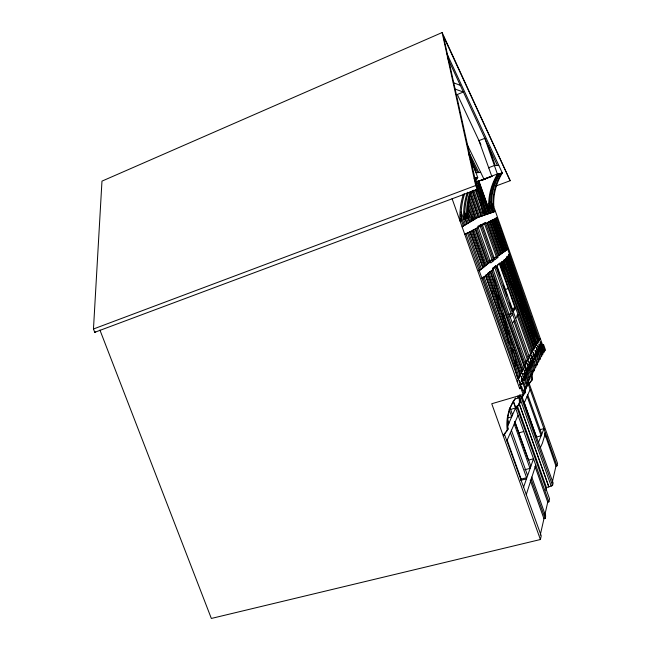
<?xml version="1.0" encoding="UTF-8"?>
<svg xmlns="http://www.w3.org/2000/svg" width="651" height="651" viewBox="0 0 651 651"><rect width="100%" height="100%" fill="white"/><g stroke="black" fill="none" stroke-linecap="round" stroke-linejoin="round"><path stroke-width="0.98" d="M95.689 331.994L94.753 332.311L93.467 328.991L101.971 181.133L442.127 32.55L510.164 180.718L495.704 186.088M99.928 330.057L211.347 618.45L540.403 539.524L541.233 535.846L504.289 433.843M540.216 535.179L543.959 518.733L545.147 518.44L545.684 516.04L531.745 477.012M544.724 515.389L547.743 502.157L548.874 501.864L549.558 498.829L516.52 406.175M545.798 490.415L546.482 487.591L552.553 485.508L553.122 482.985L521.956 396.508L521.361 397.883L525.447 391.935A41.42 38.987 15 0 1 525.04 386.596M552.268 482.31L555.954 466.124L556.979 465.856L557.533 463.39L529.165 383.488L532.461 379.175A38.857 36.692 13.2 0 1 532.087 374.154M545.489 432.679L542.446 443.103L540.468 447.416M526.252 494.679L535.757 465.091M523.542 487.225L533.503 458.768L528.417 460.135M506.942 439.466L521.15 479.128L520.67 480.365L526.106 478.941M538.589 442.143L544.033 428.578L540.371 429.603M524.267 402.855L530.15 389.493M543.089 351.263L544.92 350.702L545.359 349.636L543.585 344.615L540.989 345.95A2.978 0.431 71.9 0 0 540.623 345.136M506.82 440.89L518.09 415.248M527.985 382.845L528.653 384.717L532.461 379.175M538.141 359.8L540.053 359.214L540.542 358.05L538.678 352.777L535.7 354.787M536.627 362.493L538.564 361.907L539.174 360.475L537.303 355.186L535.203 355.698M528.653 384.717L529.165 383.488M535.106 365.528L537.01 364.951L537.636 363.478L535.732 358.099L532.762 360.158L532.209 358.945M532.087 371.436L533.975 370.867L534.642 369.312L532.681 363.771L530.809 364.34L531.485 364.218A2.97 0.472 72.1 0 1 530.85 361.272L530.134 358.074L531.346 360.434A2.962 0.464 72.1 0 1 532.453 362.436C531.297 364.153 529.548 360.711 531.346 360.434M529.035 377.295L530.988 376.709L531.688 375.066L529.67 369.369L527.871 369.914M513.33 400.935L516.007 408.454L520.304 402.188A43.373 40.72 16.3 0 1 519.913 394.75M522.281 397.395L524.063 393.212M525.137 390.706L528.116 383.74L556.979 465.856M530.508 374.471L532.428 373.894L533.112 372.291L531.126 366.668L529.426 367.18L529.914 367.107A3.019 0.48 72.1 0 1 529.279 364.104L528.555 360.857L529.792 363.242A3.011 0.48 72.1 0 1 530.915 365.276L529.711 365.943L528.978 364.56M504.118 434.193L503.313 436.04L508.138 428.968A48.215 44.927 19.2 0 1 514.469 399.502L515.543 397.989M540.403 539.524L491.741 403.742L523.168 394.514L523.852 392.911L521.671 386.767L520.401 387.142M522.33 390.576L525.219 389.721L525.878 388.183L523.738 382.153L522.501 382.528L521.492 384.749L520.149 385.327L519.799 384.481M524.844 386.735L526.74 386.173L527.383 384.676L525.276 378.736L524.055 379.102L523.371 380.591L522.053 381.16L521.785 380.461M526.195 383.504L528.132 382.926L528.758 381.462L526.683 375.603L525.056 376.091L524.136 369.898L525.267 372.38L524.193 373.65M527.53 380.444L529.442 379.875L530.093 378.353L528.042 372.575L526.081 373.161L526.765 372.917A3.109 0.513 72.2 0 1 526.114 369.817A2.514 0.415 72.1 0 1 525.373 366.456A2.514 0.415 72.1 0 1 526.651 368.897A3.1 0.505 72.2 0 1 527.815 370.972L526.594 371.575L525.739 369.971M516.007 408.454L520.304 402.188M507.87 425.624L515.551 407.998L510.482 409.463M507.357 430.791A48.54 45.196 19.4 0 1 513.729 401.146L515.34 398.851L518.172 398.03L518.888 396.41M523.168 394.514L520.971 388.33L521.671 386.767M525.219 389.721L523.062 383.659L523.738 382.153M526.74 386.173L524.616 380.192L525.276 378.736M528.132 382.926L526.041 377.027L526.683 375.603M529.442 379.875L527.375 374.056L528.042 372.575M520.971 388.33L519.693 388.704L520.58 386.751A2.401 0.415 72.3 0 1 519.986 383.927A2.376 0.415 72.3 0 1 519.116 380.347A2.376 0.415 72.3 0 1 520.426 382.853A2.392 0.415 72.3 0 1 521.492 384.749M523.07 376.547L523.616 377.743L524.901 377.222L525.447 376.034M524.389 373.609L524.983 374.773L526.268 374.211L526.805 373.039M526.041 377.027C521.687 380.094 521.313 366.952 524.901 377.222M517.22 381.738L524.966 365.528L534.479 347.935L540.346 338.658M521.264 371.094L522.021 369.54L504.728 320.87M481.065 224.644L477.793 226.312L490.781 262.931L493.783 260.546L481.065 224.644L480.218 226.255L478.029 227.394M523.616 377.743L524.055 379.102M526.537 371.526L528.897 370.81L529.67 369.369M529.914 367.107L528.042 368.775L530.37 368.075L531.126 366.668M531.485 364.218L530.915 365.276L529.654 365.829L531.948 365.138L532.681 363.771M533.405 362.42L534.121 361.093L536.058 366.554L535.415 368.067L533.405 362.42L531.143 363.103L532.998 361.435A2.929 0.456 72 0 1 532.372 358.53L531.655 355.389L532.852 357.716A2.921 0.456 72 0 1 533.934 359.702M532.819 360.044L535.041 359.385L535.732 358.099M534.626 358.441A2.881 0.439 72 0 1 533.999 355.592L533.299 352.5L534.471 354.803C532.437 355.772 535.073 358.481 536.627 356.431L537.303 355.186M497.307 265.665L499.813 263.159L531.664 353.151L530.549 353.493L528.783 356.732M495.663 265.836L492.677 268.269L510.156 317.566L512.785 314.173L495.663 265.836L494.76 267.488L492.758 269.14M519.848 376.245L491.936 270.368L525.471 364.601L524.291 364.959L523.778 365.886L524.966 365.528M525.674 362.428L527.334 359.385L528.482 359.035L512.646 314.352M531.81 351.182L532.754 349.457L533.844 349.123L509.595 281.102L508.504 281.468L501.408 265.82M526.146 372.234L528.433 369.849A3.06 0.496 72.1 0 1 527.782 366.798L527.05 363.494L528.311 365.911A3.052 0.496 72.1 0 1 529.45 367.961L528.221 368.702L527.627 367.473M497.852 257.47L496.371 256.933L493.531 258.943L494.76 259.7L497.852 257.47L485.377 222.577L484.596 224.001L482.415 225.132M535.122 354.632L538.117 353.713L538.678 352.777M539.476 351.45L540.029 350.539L541.868 355.747L541.388 356.878L539.476 351.45L537.954 351.922M540.664 349.481L541.201 348.586L543.015 353.729L542.552 354.836L540.664 349.481C538.328 349.554 539.052 350.344 538.434 351.727L537.254 352.077A3.003 0.448 71.9 0 0 536.717 350.954M541.86 347.488L542.389 346.617L544.179 351.695L543.731 352.785L541.86 347.488L539.777 348.13L542.389 346.617M540.371 347.162C541.892 347.032 540.647 345.242 543.072 345.469L543.585 344.615M539.72 349.62A3.654 0.537 71.9 0 0 538.556 347.496C536.92 341.352 537.718 351.735 539.72 349.62C540.509 348.106 537.409 340.286 539.76 345.567A3.613 0.521 71.9 0 1 540.9 347.667L539.752 347.943A3.06 0.448 71.9 0 0 539.378 347.105M515.706 318.323L518.074 314.767L516.967 315.125L530.549 353.493M523.119 394.986L525.447 391.935M504.696 433.452L505.843 431.955M506.991 430.466L508.138 428.968M509.294 315.89L511.1 313.595L494.76 267.488L492.937 268.114M528.775 364.511L529.792 363.242M521.223 379.981L522.387 378.711L523.371 380.591M534.471 354.803A2.873 0.439 72 0 1 535.529 356.764C537.156 355.389 533.25 346.714 535.936 352.036L535.138 353.208M525.569 369.939L526.651 368.897M512.296 322.994L514.851 320.569L513.704 320.935L527.334 359.385M540.997 343.573A3.564 0.513 71.9 0 1 542.12 345.657C540.102 347.439 539.427 337.674 540.997 343.573L540.184 344.477A2.978 0.431 71.9 0 1 540.379 344.704M481.911 278.644L493.084 269.424M496.062 266.967L497.104 266.104M500.009 263.712L505.03 259.562L509.562 254.313L508.529 254.671L538.54 340.213L539.573 339.895L496.697 217.873L495.671 218.248L506.73 249.569L507.756 249.211L497.502 256.486M499.813 263.159L496.908 265.543L529.475 357.196M479.152 270.897L490.366 261.775M478.672 270.71L481.439 269.034L468.663 232.423L466.075 233.571M486.842 264.094L489.17 262.752L476.898 228.151L475.726 228.574L487.998 263.159M490.089 261.49L492.148 259.904L493.783 260.546M493.385 259.415L494.402 258.691M539.899 344.81L540.729 344.257M462.088 226.808L477.541 217.564L495.411 211.323M462.853 226.06L465.555 224.733L461.12 212.023M464.798 234.433L478.208 227.476M481.463 225.783L482.546 225.222M485.736 223.57L497.559 217.426M485.377 222.577L482.188 224.213L494.76 259.7M464.635 193.754A72.318 70.853 -28.2 0 0 461.266 220.632L460.07 221.145A72.822 71.374 -28.1 0 1 463.447 194.071M464.423 211.884L466.71 218.321L467.817 217.849A69.527 68.013 -28.5 0 1 471.365 191.182M488.771 208.938A60.567 58.948 -29.3 0 1 497.576 173.923L478.892 180.962L488.771 208.938L489.601 208.58A60.209 58.598 -29.3 0 1 498.357 173.776M491.049 201.509L493.035 207.124L493.808 206.79A58.411 56.783 -29.5 0 1 502.336 173.036L446.781 53.341M474.815 178.504L476.687 177.804A69.999 68.493 -28.5 0 0 474.913 180.897M491.855 176.226L479.779 180.775L475.344 181.702M481.024 180.514L492.083 176.348M497.608 174.265L499.455 173.573A59.713 58.094 -29.4 0 0 490.764 208.092L491.562 207.75A59.371 57.744 -29.4 0 1 500.212 173.435M482.798 179.985L485.548 178.952M499.708 173.89L501.604 173.174A58.745 57.117 -29.4 0 0 493.035 207.124M499.488 174.11L502.336 173.036L497.356 173.963L484.816 138.329L478.965 140.616L491.717 176.128M93.467 328.991L475.686 185.527L442.127 32.55M94.753 332.311L477.378 189.351L443.364 36.057L510.164 180.718M483.009 213.618L480.918 204.064L482 203.665L476.988 189.482M473.074 219.965L474.245 219.542L468.305 203.136M482.782 224.652L484.596 224.001L496.371 256.933L493.645 257.877M478.379 226.922L480.218 226.255L492.148 259.904L489.373 260.864M489.519 261.084L491.383 260.441L492.864 261.214M501.539 261.93L502.629 261.556L505.233 268.871M489.682 271.662L490.862 271.255L518.937 378.15L517.683 378.524L514.534 365.992L482.847 277.277L484.075 276.854L515.779 365.618L514.534 365.992M485.524 275.072L491.611 292.209L492.831 291.803L507.91 334.923L506.69 335.306L508.577 342.369M504.867 289.695L508.187 288.58L514.965 307.736L515.779 308.013L513.224 311.609L512.532 311.145L514.965 307.736L511.637 308.818M497.063 299.273L498.259 298.882L488.999 272.793L487.802 273.2L497.063 299.273L499.83 309.624M519.783 306.304L520.857 305.962L535.26 346.714L534.186 347.04L519.783 306.304L516.43 298.931M520.239 307.606L521.313 307.256M508.366 314.49L511.1 313.595L512.785 314.173M530.695 317.436L531.721 317.102M508.659 331.92L509.855 331.538M530.793 331.196L531.851 330.863L536.652 344.501L535.594 344.835L528.791 326.615M508.813 343.256L510.042 342.874M493.824 279.336L518.619 348.773L519.799 348.407M541.201 348.586L539.37 349.148L540.11 348.977M532.998 361.435L534.121 361.093M522.021 369.54L523.225 369.174L503.313 313.107M524.983 374.773L527.375 374.056M521.492 381.128L524.616 380.192M521.817 384.025L523.062 383.659M507.357 418.048L511.719 416.803L509.082 409.365M514.689 421.482L518.701 432.931L523.778 431.507L548.874 501.864M544.472 432.956L545.92 437.049L546.938 436.772M524.73 469.77L529.979 468.37L514.209 423.85M477.378 189.351L475.686 185.527M521.15 479.128L526.561 477.704L510.351 432.41M525.267 372.38L526.268 374.211M480.943 180.53L481.927 180.319M474.107 178.276L477.736 177.609L469.208 153.465M473.912 166.77L472.903 166.884L470.225 159.292M480.658 172.312L475.832 172.629L469.07 153.481M489.381 167.722L488.519 167.755L494.386 165.525L498.804 165.427M454.911 89.041L463.382 92.003L457.336 94.493L480.918 144.791M453.308 82.669L460.306 85.346M535.936 352.036L536.985 354.128M467.703 209.402L473.627 219.908M472.488 220.591L467.524 211.721L470.99 221.486L469.794 221.918L466.962 213.935M466.97 144.017L483.888 178.992M468.598 151.48L478.745 172.434L477.712 172.832L468.875 154.612M447.359 57.369L497.372 165.46M501.254 262.687L537.335 343.427M535.48 353.753L535.814 354.6M502.124 261.962L538.084 342.239L507.772 256.388L506.722 256.746L535.016 336.844M538.58 350.075L538.556 350.01A2.848 0.423 71.9 0 0 538.043 348.944M524.983 368.271L525.17 368.726M532.925 354.209L533.096 354.64M518.294 379.484L465.97 233.823M467.8 205.391L472.748 219.053M478.648 181.011L490.244 213.129L489.194 213.512L478.282 183.297M481.065 216.335L472.113 191.28M470.046 231.52L482.904 267.276L484.116 266.861L471.259 231.081M527.684 394.726L541.762 434.241M468.272 199.263L475.311 218.899M490.122 271.866L493.686 281.802M498.674 295.692L524.275 366.969M464.472 217.401L466.832 223.968M508.504 281.468L532.754 349.457M499.382 263.964L508.187 288.58M452.071 198.661L519.693 388.704M524.031 402.163L536.448 437.057L541.152 435.755L527.05 396.077M520.418 395.222L552.553 485.508M520.011 398.518L551.226 486.191M517.512 396.174L518.172 398.03M519.018 403.01L548.874 486.802M519.303 404.1L548.834 486.989M517.301 405.736L546.482 487.591M534.967 466.336L547.743 502.157M530.785 466.173L515.047 421.994M518.701 432.931L528.083 459.199M531.061 479.03L545.147 518.44M530.215 480.283L543.959 518.733M507.552 419.488L508.895 423.264M511.36 430.165L527.473 475.206M470.852 191.907L479.673 216.824L478.55 217.231L470.404 194.242M531.948 365.138L533.975 370.867M496.957 267.187L500.009 275.788M503.394 285.341L507.113 295.855M509.481 302.544L511.173 307.321M470.388 195.373L478.176 217.344M530.37 368.075L532.428 373.894M510.303 317.371L526.423 362.835M528.897 370.81L530.988 376.709M467.703 207.986L469.062 211.811M471.641 219.078L472.227 220.746M475.018 229.128L487.444 264.151M473.741 229.787L486.281 265.103L485.085 265.51L472.545 230.218M467.206 215.668L469.566 222.333M472.431 230.47L485.076 266.08M486.736 274.657L492.831 291.803M464.635 212.747L468.313 223.09L467.101 223.529L464.432 216.01M469.957 231.756L482.814 267.927M485.516 275.674L512.329 351.939M460.591 214.7L464.326 225.181M460.672 218.492L463.357 226.043M460.591 218.72L461.266 220.632M543.072 345.469L544.92 350.702M493.157 204.935L542.56 344.932M491.253 202.607L494.451 211.665L493.425 212.039L491.188 205.7M491.171 206.505L493.157 212.112M495.476 218.508L506.608 250.025M508.537 255.501L538.776 341.148M489.08 203.332L492.213 212.446L491.171 212.82L489.17 207.148M494.557 218.988L505.737 250.643L504.696 251.001L493.857 220.323M491.806 220.42L503.142 252.49M505.461 259.065L522.289 306.759M526.26 318.03L535.968 345.591M479.014 184.949L489.113 213.528M538.117 353.713L540.053 359.214M480.414 191.361L488.34 213.797L487.273 214.179L480.666 195.495M489.625 221.543L501.083 253.947M503.516 260.815L510.506 280.589M514.583 292.112L534.292 348.285M475.661 182.614L480.186 195.406M483.091 203.608L486.875 214.309M536.627 356.431L538.564 361.907M484.873 211.795L485.89 214.651M475.905 189.889L480.918 204.064M475.23 189.815L484.23 215.229M486.891 222.968L498.503 255.778M501.018 262.882L532.445 351.703M535.041 359.385L537.01 364.951M522.501 382.528L521.166 376.18L522.338 378.727M488.307 145.865L495.216 165.509M493.783 219.387L504.948 251.205M507.064 257.21L532.42 329.422M506.258 258.146L527.261 317.818M505.534 259.456L523.534 310.584M517.089 295.212L504.696 259.847L503.622 260.213L513.672 288.881M487.811 273.778L503.548 318.64M508.659 333.182L522.11 371.509M509.953 407.469L512.557 414.874M473.757 190.173L482.676 215.774L481.569 216.173L472.65 190.588M469.225 196.203L476.817 217.995L475.669 218.419L469.07 199.475M518.619 348.773L524.291 364.959M512.964 349.343L521.305 373.194L520.076 373.56L515.405 360.215M491.611 292.209L506.69 335.306M517.244 366L520.409 375.057M467.434 232.863L480.21 269.465M513.248 401.423L523.778 431.507M545.92 437.049L555.954 466.124M531.46 357.537L531.826 358.62M484.523 215.131L477.093 181.336L476.027 181.735L478.29 192.053M478.168 181.108L485.532 214.781M537.604 353.102A2.799 0.415 71.9 0 1 536.969 350.311L536.188 347.357L537.262 349.587A3.703 0.553 71.9 0 1 538.434 351.727M531.957 380.379A39.06 36.871 13.3 0 1 531.615 373.65M519.669 403.669A43.625 40.94 16.5 0 1 519.327 395.255M524.869 393.294A41.648 39.198 15.2 0 1 524.568 390.608M467.41 192.232A71.236 69.755 -28.3 0 0 463.797 219.558L464.944 219.07A70.747 69.258 -28.4 0 1 468.256 192.777M466.71 218.321A69.999 68.493 -28.5 0 1 470.274 191.475M475.971 180.685A69.527 68.013 -28.5 0 1 477.736 177.609M492.799 219.9L491.741 220.282L502.987 252.214L504.045 251.847L492.799 219.9M491.017 220.827L489.951 221.21L501.254 253.442L502.32 253.068L491.017 220.827M488.559 222.097L487.477 222.487L499.065 254.989L500.147 254.606L488.559 222.097"/></g></svg>
